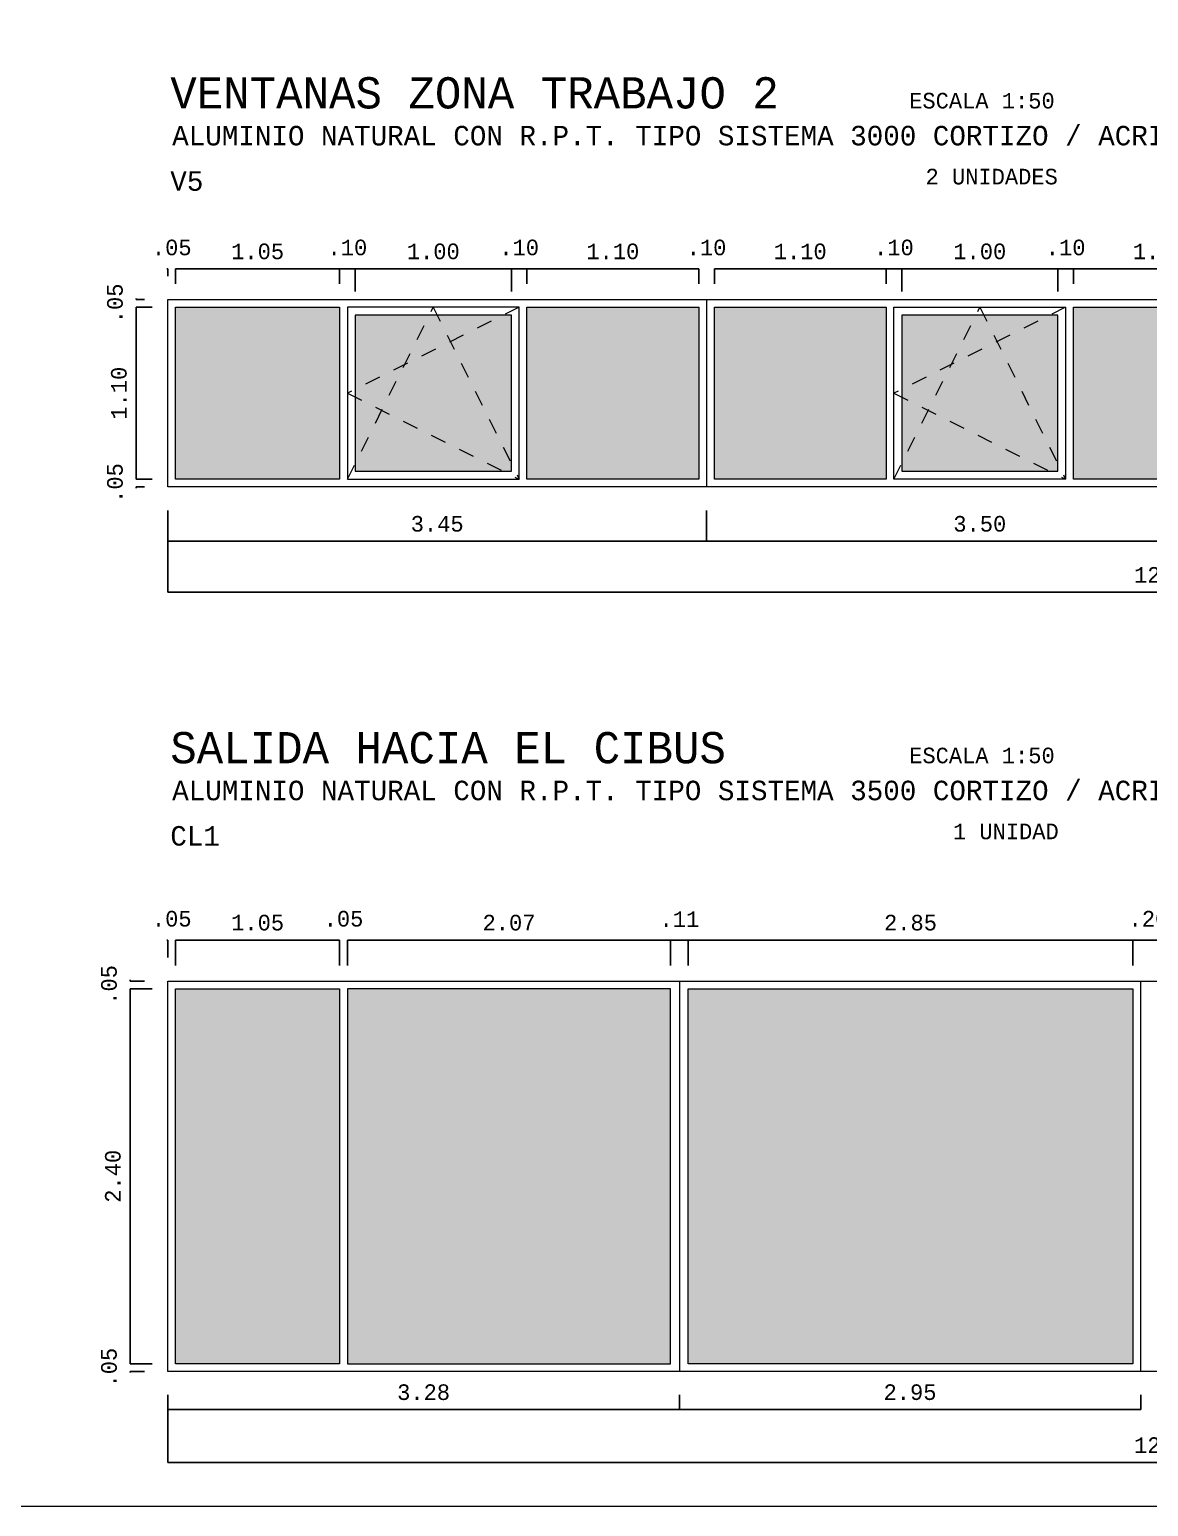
# Model space of a CAD drawing. Header units: millimetres. Extents: x 3472 to 4311, y 0 to 1645.
# Drawn here: x 3826.6 to 3833.77, y 1188.4 to 1197.86 of the extents above; entities that cross this region are included whole.
import ezdxf

# ---------------------------------------------------------------- set-up
doc = ezdxf.new("R2010")
doc.units = ezdxf.units.MM
doc.header["$LTSCALE"] = 0.1
doc.header["$PDMODE"] = 35
doc.linetypes.add('CONTINUA', pattern=[0])
doc.linetypes.add('PUNTOS', pattern=[0.25, 0, -0.25])
doc.layers.get('0').update_dxf_attribs({"lineweight": 9})
doc.layers.get('DEFPOINTS').update_dxf_attribs({"lineweight": 9})
for name, color, linetype, lineweight in [('A_cotas', 7, 'Continuous', 9), ('CARPINTERIAS', 7, 'PUNTOS', 9), ('Leyenda', 7, 'Continuous', 9)]:
    doc.layers.add(name, color=color, linetype=linetype, lineweight=lineweight)
doc.layers.add('COTAS-EXT', color=7, linetype='CONTINUA', lineweight=9, true_color=0x2e2e2e)
doc.styles.add('FUTURA', font='LUCON.TTF')
doc.styles.get("Standard").update_dxf_attribs({"font": 'LUCON.TTF'})
doc.dimstyles.new('ESCALA-100-INT', dxfattribs={"dimtxt": 0.15, "dimasz": 0.012, "dimexe": 0, "dimexo": 0, "dimgap": 0.05, "dimtad": 1, "dimzin": 4, "dimdsep": 46, "dimtxsty": 'Standard', "dimblk1": '1', "dimblk2": '1', "dimsah": 1, "dimcen": 0, "dimse1": 1, "dimse2": 1, "dimclrd": 256, "dimclrt": 7, "dimadec": 0, "dimazin": 0, "dimtfac": 1, "dimtofl": 0, "dimtmove": 2, "dimatfit": 3, "dimldrblk": '1', "dimfxl": 1, "dimtolj": 1, "dimtzin": 0, "dimarcsym": 0})

# ---------------------------------------------------------------- blocks, each defined once
blk = doc.blocks.new('*D292')
at = {"layer": 'COTAS-EXT', "lineweight": -2}
for p, q in [((3827.2842, 1196.131), (3827.2842, 1196.138)), ((3827.3368, 1196.131), (3827.2842, 1196.131)), ((3827.3868, 1196.081), (3827.2842, 1196.081)), ((3827.2842, 1196.081), (3827.2842, 1196.074))]:
    blk.add_line(p, q, dxfattribs=at)
at = {"layer": 'DEFPOINTS', "color": 0}
for p in [(3827.2842, 1196.081), (3827.4868, 1196.131), (3827.5368, 1196.081)]:
    blk.add_point(p, dxfattribs=at)
at = {"layer": 'COTAS-EXT', "color": 250, "insert": (3827.1486, 1196.106), "char_height": 0.1, "attachment_point": 5, "rotation": 90}
blk.add_mtext('\\A1;.05', dxfattribs=at)
blk = doc.blocks.new('1')
at = {"layer": 'A_cotas'}
blk.add_line((0, 0), (0, 0), dxfattribs=at)
at = {"layer": 'A_cotas', "linetype": 'Continuous', "const_width": 2.44}
blk.add_lwpolyline([(0, -6.1), (0, 6.1)], dxfattribs=at)
blk = doc.blocks.new('_NONE')
at = {"color": 0, "linetype": 'ByBlock'}
blk.add_circle((0, 0), 0.25, dxfattribs=at)
blk = doc.blocks.new('*D293')
at = {"layer": 'COTAS-EXT', "lineweight": -2}
for p, q in [((3827.3868, 1196.081), (3827.2842, 1196.081)), ((3827.2842, 1196.081), (3827.2842, 1194.981)), ((3827.3868, 1194.981), (3827.2842, 1194.981))]:
    blk.add_line(p, q, dxfattribs=at)
at = {"layer": 'DEFPOINTS', "color": 0}
for p in [(3827.5368, 1196.081), (3827.2842, 1194.981), (3827.5368, 1194.981)]:
    blk.add_point(p, dxfattribs=at)
at = {"layer": 'COTAS-EXT', "color": 250, "insert": (3827.1736, 1195.531), "char_height": 0.1, "attachment_point": 5, "rotation": 90}
blk.add_mtext('\\A1;1.10', dxfattribs=at)
blk = doc.blocks.new('*D294')
at = {"layer": 'COTAS-EXT', "lineweight": -2}
for p, q in [((3827.2842, 1194.981), (3827.2842, 1194.988)), ((3827.3868, 1194.981), (3827.2842, 1194.981)), ((3827.3368, 1194.931), (3827.2842, 1194.931)), ((3827.2842, 1194.931), (3827.2842, 1194.924))]:
    blk.add_line(p, q, dxfattribs=at)
at = {"layer": 'DEFPOINTS', "color": 0}
for p in [(3827.5368, 1194.981), (3827.2842, 1194.931), (3827.4868, 1194.931)]:
    blk.add_point(p, dxfattribs=at)
at = {"layer": 'COTAS-EXT', "color": 250, "insert": (3827.1486, 1194.956), "char_height": 0.1, "attachment_point": 5, "rotation": 90}
blk.add_mtext('\\A1;.05', dxfattribs=at)
blk = doc.blocks.new('*D63')
at = {"layer": 'COTAS-EXT', "lineweight": -2}
for p, q in [((3827.4868, 1196.3276), (3827.4798, 1196.3276)), ((3827.4868, 1196.281), (3827.4868, 1196.3276)), ((3827.5368, 1196.231), (3827.5368, 1196.3276)), ((3827.5368, 1196.3276), (3827.5438, 1196.3276))]:
    blk.add_line(p, q, dxfattribs=at)
at = {"layer": 'DEFPOINTS', "color": 0}
for p in [(3827.5368, 1196.3276), (3827.4868, 1196.131), (3827.5368, 1196.081)]:
    blk.add_point(p, dxfattribs=at)
at = {"layer": 'COTAS-EXT', "color": 250, "insert": (3827.5118, 1196.4632), "char_height": 0.1, "attachment_point": 5}
blk.add_mtext('\\A1;.05', dxfattribs=at)
blk = doc.blocks.new('*D295')
at = {"layer": 'COTAS-EXT', "lineweight": -2}
for p, q in [((3827.5368, 1196.231), (3827.5368, 1196.3276)), ((3827.5368, 1196.3276), (3828.5868, 1196.3276)), ((3828.5868, 1196.231), (3828.5868, 1196.3276))]:
    blk.add_line(p, q, dxfattribs=at)
at = {"layer": 'DEFPOINTS', "color": 0}
for p in [(3828.5868, 1196.3276), (3827.5368, 1196.081), (3828.5868, 1196.081)]:
    blk.add_point(p, dxfattribs=at)
at = {"layer": 'COTAS-EXT', "color": 250, "insert": (3828.0618, 1196.4382), "char_height": 0.1, "attachment_point": 5}
blk.add_mtext('\\A1;1.05', dxfattribs=at)
blk = doc.blocks.new('*D296')
at = {"layer": 'COTAS-EXT', "lineweight": -2}
for p, q in [((3828.5868, 1196.231), (3828.5868, 1196.3276)), ((3828.5868, 1196.3276), (3828.6868, 1196.3276)), ((3828.6868, 1196.181), (3828.6868, 1196.3276))]:
    blk.add_line(p, q, dxfattribs=at)
at = {"layer": 'DEFPOINTS', "color": 0}
for p in [(3828.6868, 1196.3276), (3828.5868, 1196.081), (3828.6868, 1196.031)]:
    blk.add_point(p, dxfattribs=at)
at = {"layer": 'COTAS-EXT', "color": 250, "insert": (3828.6368, 1196.4632), "char_height": 0.1, "attachment_point": 5}
blk.add_mtext('\\A1;.10', dxfattribs=at)
blk = doc.blocks.new('*D297')
at = {"layer": 'COTAS-EXT', "lineweight": -2}
for p, q in [((3828.6868, 1196.181), (3828.6868, 1196.3276)), ((3828.6868, 1196.3276), (3829.6868, 1196.3276)), ((3829.6868, 1196.181), (3829.6868, 1196.3276))]:
    blk.add_line(p, q, dxfattribs=at)
at = {"layer": 'DEFPOINTS', "color": 0}
for p in [(3829.6868, 1196.3276), (3828.6868, 1196.031), (3829.6868, 1196.031)]:
    blk.add_point(p, dxfattribs=at)
at = {"layer": 'COTAS-EXT', "color": 250, "insert": (3829.1868, 1196.4382), "char_height": 0.1, "attachment_point": 5}
blk.add_mtext('\\A1;1.00', dxfattribs=at)
blk = doc.blocks.new('*D298')
at = {"layer": 'COTAS-EXT', "lineweight": -2}
for p, q in [((3829.6868, 1196.181), (3829.6868, 1196.3276)), ((3829.6868, 1196.3276), (3829.7868, 1196.3276)), ((3829.7868, 1196.231), (3829.7868, 1196.3276))]:
    blk.add_line(p, q, dxfattribs=at)
at = {"layer": 'DEFPOINTS', "color": 0}
for p in [(3829.7868, 1196.3276), (3829.7868, 1196.081), (3829.6868, 1196.031)]:
    blk.add_point(p, dxfattribs=at)
at = {"layer": 'COTAS-EXT', "color": 250, "insert": (3829.7368, 1196.4632), "char_height": 0.1, "attachment_point": 5}
blk.add_mtext('\\A1;.10', dxfattribs=at)
blk = doc.blocks.new('*D299')
at = {"layer": 'COTAS-EXT', "lineweight": -2}
for p, q in [((3829.7868, 1196.231), (3829.7868, 1196.3276)), ((3829.7868, 1196.3276), (3830.8868, 1196.3276)), ((3830.8868, 1196.231), (3830.8868, 1196.3276))]:
    blk.add_line(p, q, dxfattribs=at)
at = {"layer": 'DEFPOINTS', "color": 0}
for p in [(3830.8868, 1196.3276), (3829.7868, 1196.081), (3830.8868, 1196.081)]:
    blk.add_point(p, dxfattribs=at)
at = {"layer": 'COTAS-EXT', "color": 250, "insert": (3830.3368, 1196.4382), "char_height": 0.1, "attachment_point": 5}
blk.add_mtext('\\A1;1.10', dxfattribs=at)
blk = doc.blocks.new('*D300')
at = {"layer": 'COTAS-EXT', "lineweight": -2}
for p, q in [((3830.8868, 1196.3276), (3830.8798, 1196.3276)), ((3830.8868, 1196.231), (3830.8868, 1196.3276)), ((3830.9868, 1196.231), (3830.9868, 1196.3276)), ((3830.9868, 1196.3276), (3830.9938, 1196.3276))]:
    blk.add_line(p, q, dxfattribs=at)
at = {"layer": 'DEFPOINTS', "color": 0}
for p in [(3830.9868, 1196.3276), (3830.8868, 1196.081), (3830.9868, 1196.081)]:
    blk.add_point(p, dxfattribs=at)
at = {"layer": 'COTAS-EXT', "color": 250, "insert": (3830.9368, 1196.4632), "char_height": 0.1, "attachment_point": 5}
blk.add_mtext('\\A1;.10', dxfattribs=at)
blk = doc.blocks.new('*D301')
at = {"layer": 'COTAS-EXT', "lineweight": -2}
for p, q in [((3830.9868, 1196.231), (3830.9868, 1196.3276)), ((3830.9868, 1196.3276), (3832.0868, 1196.3276)), ((3832.0868, 1196.231), (3832.0868, 1196.3276))]:
    blk.add_line(p, q, dxfattribs=at)
at = {"layer": 'DEFPOINTS', "color": 0}
for p in [(3832.0868, 1196.3276), (3830.9868, 1196.081), (3832.0868, 1196.081)]:
    blk.add_point(p, dxfattribs=at)
at = {"layer": 'COTAS-EXT', "color": 250, "insert": (3831.5368, 1196.4382), "char_height": 0.1, "attachment_point": 5}
blk.add_mtext('\\A1;1.10', dxfattribs=at)
blk = doc.blocks.new('*D302')
at = {"layer": 'COTAS-EXT', "lineweight": -2}
for p, q in [((3832.0868, 1196.231), (3832.0868, 1196.3276)), ((3832.0868, 1196.3276), (3832.1868, 1196.3276)), ((3832.1868, 1196.181), (3832.1868, 1196.3276))]:
    blk.add_line(p, q, dxfattribs=at)
at = {"layer": 'DEFPOINTS', "color": 0}
for p in [(3832.1868, 1196.3276), (3832.0868, 1196.081), (3832.1868, 1196.031)]:
    blk.add_point(p, dxfattribs=at)
at = {"layer": 'COTAS-EXT', "color": 250, "insert": (3832.1368, 1196.4632), "char_height": 0.1, "attachment_point": 5}
blk.add_mtext('\\A1;.10', dxfattribs=at)
blk = doc.blocks.new('*D303')
at = {"layer": 'COTAS-EXT', "lineweight": -2}
for p, q in [((3832.1868, 1196.181), (3832.1868, 1196.3276)), ((3832.1868, 1196.3276), (3833.1868, 1196.3276)), ((3833.1868, 1196.181), (3833.1868, 1196.3276))]:
    blk.add_line(p, q, dxfattribs=at)
at = {"layer": 'DEFPOINTS', "color": 0}
for p in [(3833.1868, 1196.3276), (3832.1868, 1196.031), (3833.1868, 1196.031)]:
    blk.add_point(p, dxfattribs=at)
at = {"layer": 'COTAS-EXT', "color": 250, "insert": (3832.6868, 1196.4382), "char_height": 0.1, "attachment_point": 5}
blk.add_mtext('\\A1;1.00', dxfattribs=at)
blk = doc.blocks.new('*D304')
at = {"layer": 'COTAS-EXT', "lineweight": -2}
for p, q in [((3833.1868, 1196.181), (3833.1868, 1196.3276)), ((3833.1868, 1196.3276), (3833.2868, 1196.3276)), ((3833.2868, 1196.231), (3833.2868, 1196.3276))]:
    blk.add_line(p, q, dxfattribs=at)
at = {"layer": 'DEFPOINTS', "color": 0}
for p in [(3833.2868, 1196.3276), (3833.2868, 1196.081), (3833.1868, 1196.031)]:
    blk.add_point(p, dxfattribs=at)
at = {"layer": 'COTAS-EXT', "color": 250, "insert": (3833.2368, 1196.4632), "char_height": 0.1, "attachment_point": 5}
blk.add_mtext('\\A1;.10', dxfattribs=at)
blk = doc.blocks.new('*D305')
at = {"layer": 'COTAS-EXT', "lineweight": -2}
for p, q in [((3833.2868, 1196.231), (3833.2868, 1196.3276)), ((3833.2868, 1196.3276), (3834.3868, 1196.3276)), ((3834.3868, 1196.231), (3834.3868, 1196.3276))]:
    blk.add_line(p, q, dxfattribs=at)
at = {"layer": 'DEFPOINTS', "color": 0}
for p in [(3834.3868, 1196.3276), (3833.2868, 1196.081), (3834.3868, 1196.081)]:
    blk.add_point(p, dxfattribs=at)
at = {"layer": 'COTAS-EXT', "color": 250, "insert": (3833.8368, 1196.4382), "char_height": 0.1, "attachment_point": 5}
blk.add_mtext('\\A1;1.10', dxfattribs=at)
blk = doc.blocks.new('*D319')
at = {"layer": 'COTAS-EXT', "lineweight": -2}
for p, q in [((3827.4868, 1194.781), (3827.4868, 1194.5838)), ((3830.9368, 1194.781), (3830.9368, 1194.5838)), ((3827.4868, 1194.5838), (3830.9368, 1194.5838))]:
    blk.add_line(p, q, dxfattribs=at)
at = {"layer": 'DEFPOINTS', "color": 0}
for p in [(3827.4868, 1194.931), (3830.9368, 1194.931), (3830.9368, 1194.5838)]:
    blk.add_point(p, dxfattribs=at)
at = {"layer": 'COTAS-EXT', "color": 250, "insert": (3829.2118, 1194.6943), "char_height": 0.1, "attachment_point": 5}
blk.add_mtext('\\A1;3.45', dxfattribs=at)
blk = doc.blocks.new('*D320')
at = {"layer": 'COTAS-EXT', "lineweight": -2}
for p, q in [((3830.9368, 1194.781), (3830.9368, 1194.5838)), ((3834.4368, 1194.781), (3834.4368, 1194.5838)), ((3830.9368, 1194.5838), (3834.4368, 1194.5838))]:
    blk.add_line(p, q, dxfattribs=at)
at = {"layer": 'DEFPOINTS', "color": 0}
for p in [(3830.9368, 1194.931), (3834.4368, 1194.931), (3834.4368, 1194.5838)]:
    blk.add_point(p, dxfattribs=at)
at = {"layer": 'COTAS-EXT', "color": 250, "insert": (3832.6868, 1194.6943), "char_height": 0.1, "attachment_point": 5}
blk.add_mtext('\\A1;3.50', dxfattribs=at)
blk = doc.blocks.new('*D64')
at = {"layer": 'COTAS-EXT', "lineweight": -2}
for p, q in [((3827.4868, 1194.7567), (3827.4868, 1194.2567)), ((3840.2868, 1194.7567), (3840.2868, 1194.2567)), ((3827.4868, 1194.2567), (3840.2868, 1194.2567))]:
    blk.add_line(p, q, dxfattribs=at)
at = {"layer": 'DEFPOINTS', "color": 0}
for p in [(3827.4868, 1194.931), (3840.2868, 1194.931), (3840.2868, 1194.2567)]:
    blk.add_point(p, dxfattribs=at)
at = {"layer": 'COTAS-EXT', "color": 250, "insert": (3833.8868, 1194.3673), "char_height": 0.1, "attachment_point": 5}
blk.add_mtext('\\A1;12.80', dxfattribs=at)
blk = doc.blocks.new('*D323')
at = {"layer": 'COTAS-EXT', "lineweight": -2}
for p, q in [((3827.4868, 1192.0306), (3827.4798, 1192.0306)), ((3827.4868, 1191.9182), (3827.4868, 1192.0306)), ((3827.5368, 1191.8682), (3827.5368, 1192.0306)), ((3827.5368, 1192.0306), (3827.5438, 1192.0306))]:
    blk.add_line(p, q, dxfattribs=at)
at = {"layer": 'DEFPOINTS', "color": 0}
for p in [(3827.5368, 1192.0306), (3827.4868, 1191.7682), (3827.5368, 1191.7182)]:
    blk.add_point(p, dxfattribs=at)
at = {"layer": 'COTAS-EXT', "color": 250, "insert": (3827.5118, 1192.1662), "char_height": 0.1, "attachment_point": 5}
blk.add_mtext('\\A1;.05', dxfattribs=at)
blk = doc.blocks.new('*D324')
at = {"layer": 'COTAS-EXT', "lineweight": -2}
for p, q in [((3827.5368, 1191.8682), (3827.5368, 1192.0306)), ((3827.5368, 1192.0306), (3828.5868, 1192.0306)), ((3828.5868, 1191.8682), (3828.5868, 1192.0306))]:
    blk.add_line(p, q, dxfattribs=at)
at = {"layer": 'DEFPOINTS', "color": 0}
for p in [(3828.5868, 1192.0306), (3827.5368, 1191.7182), (3828.5868, 1191.7182)]:
    blk.add_point(p, dxfattribs=at)
at = {"layer": 'COTAS-EXT', "color": 250, "insert": (3828.0618, 1192.1412), "char_height": 0.1, "attachment_point": 5}
blk.add_mtext('\\A1;1.05', dxfattribs=at)
blk = doc.blocks.new('*D325')
at = {"layer": 'COTAS-EXT', "lineweight": -2}
for p, q in [((3828.5868, 1192.0306), (3828.5798, 1192.0306)), ((3828.5868, 1191.8682), (3828.5868, 1192.0306)), ((3828.6368, 1191.8682), (3828.6368, 1192.0306)), ((3828.6368, 1192.0306), (3828.6438, 1192.0306))]:
    blk.add_line(p, q, dxfattribs=at)
at = {"layer": 'DEFPOINTS', "color": 0}
for p in [(3828.6368, 1192.0306), (3828.5868, 1191.7182), (3828.6368, 1191.7182)]:
    blk.add_point(p, dxfattribs=at)
at = {"layer": 'COTAS-EXT', "color": 250, "insert": (3828.6118, 1192.1662), "char_height": 0.1, "attachment_point": 5}
blk.add_mtext('\\A1;.05', dxfattribs=at)
blk = doc.blocks.new('*D326')
at = {"layer": 'COTAS-EXT', "lineweight": -2}
for p, q in [((3828.6368, 1191.8682), (3828.6368, 1192.0306)), ((3828.6368, 1192.0306), (3830.7068, 1192.0306)), ((3830.7068, 1191.8682), (3830.7068, 1192.0306))]:
    blk.add_line(p, q, dxfattribs=at)
at = {"layer": 'DEFPOINTS', "color": 0}
for p in [(3830.7068, 1192.0306), (3828.6368, 1191.7182), (3830.7068, 1191.7182)]:
    blk.add_point(p, dxfattribs=at)
at = {"layer": 'COTAS-EXT', "color": 250, "insert": (3829.6718, 1192.1412), "char_height": 0.1, "attachment_point": 5}
blk.add_mtext('\\A1;2.07', dxfattribs=at)
blk = doc.blocks.new('*D327')
at = {"layer": 'COTAS-EXT', "lineweight": -2}
for p, q in [((3830.7068, 1191.8682), (3830.7068, 1192.0306)), ((3830.7068, 1192.0306), (3830.8194, 1192.0306)), ((3830.8194, 1191.8682), (3830.8194, 1192.0306))]:
    blk.add_line(p, q, dxfattribs=at)
at = {"layer": 'DEFPOINTS', "color": 0}
for p in [(3830.8194, 1192.0306), (3830.7068, 1191.7182), (3830.8194, 1191.7182)]:
    blk.add_point(p, dxfattribs=at)
at = {"layer": 'COTAS-EXT', "color": 250, "insert": (3830.7631, 1192.1647), "char_height": 0.1, "attachment_point": 5}
blk.add_mtext('\\A1;.11', dxfattribs=at)
blk = doc.blocks.new('*D328')
at = {"layer": 'COTAS-EXT', "lineweight": -2}
for p, q in [((3830.8194, 1191.8682), (3830.8194, 1192.0306)), ((3830.8194, 1192.0306), (3833.6671, 1192.0306)), ((3833.6671, 1191.8682), (3833.6671, 1192.0306))]:
    blk.add_line(p, q, dxfattribs=at)
at = {"layer": 'DEFPOINTS', "color": 0}
for p in [(3833.6671, 1192.0306), (3830.8194, 1191.7182), (3833.6671, 1191.7182)]:
    blk.add_point(p, dxfattribs=at)
at = {"layer": 'COTAS-EXT', "color": 250, "insert": (3832.2432, 1192.1412), "char_height": 0.1, "attachment_point": 5}
blk.add_mtext('\\A1;2.85', dxfattribs=at)
blk = doc.blocks.new('*D329')
at = {"layer": 'COTAS-EXT', "lineweight": -2}
for p, q in [((3833.6671, 1191.8682), (3833.6671, 1192.0306)), ((3833.6671, 1192.0306), (3833.8672, 1192.0306)), ((3833.8672, 1191.8682), (3833.8672, 1192.0306))]:
    blk.add_line(p, q, dxfattribs=at)
at = {"layer": 'DEFPOINTS', "color": 0}
for p in [(3833.8672, 1192.0306), (3833.6671, 1191.7182), (3833.8672, 1191.7182)]:
    blk.add_point(p, dxfattribs=at)
at = {"layer": 'COTAS-EXT', "color": 250, "insert": (3833.7672, 1192.1662), "char_height": 0.1, "attachment_point": 5}
blk.add_mtext('\\A1;.20', dxfattribs=at)
blk = doc.blocks.new('*D65')
at = {"layer": 'COTAS-EXT', "lineweight": -2}
for p, q in [((3827.2458, 1191.7682), (3827.2458, 1191.7752)), ((3827.3368, 1191.7682), (3827.2458, 1191.7682)), ((3827.3868, 1191.7182), (3827.2458, 1191.7182)), ((3827.2458, 1191.7182), (3827.2458, 1191.7112))]:
    blk.add_line(p, q, dxfattribs=at)
at = {"layer": 'DEFPOINTS', "color": 0}
for p in [(3827.4868, 1191.7682), (3827.2458, 1191.7182), (3827.5368, 1191.7182)]:
    blk.add_point(p, dxfattribs=at)
at = {"layer": 'COTAS-EXT', "color": 250, "insert": (3827.1102, 1191.7432), "char_height": 0.1, "attachment_point": 5, "rotation": 90}
blk.add_mtext('\\A1;.05', dxfattribs=at)
blk = doc.blocks.new('*D342')
at = {"layer": 'COTAS-EXT', "lineweight": -2}
for p, q in [((3827.3868, 1191.7182), (3827.2458, 1191.7182)), ((3827.2458, 1191.7182), (3827.2458, 1189.3182)), ((3827.3868, 1189.3182), (3827.2458, 1189.3182))]:
    blk.add_line(p, q, dxfattribs=at)
at = {"layer": 'DEFPOINTS', "color": 0}
for p in [(3827.5368, 1191.7182), (3827.2458, 1189.3182), (3827.5368, 1189.3182)]:
    blk.add_point(p, dxfattribs=at)
at = {"layer": 'COTAS-EXT', "color": 250, "insert": (3827.1352, 1190.5182), "char_height": 0.1, "attachment_point": 5, "rotation": 90}
blk.add_mtext('\\A1;2.40', dxfattribs=at)
blk = doc.blocks.new('*D343')
at = {"layer": 'COTAS-EXT', "lineweight": -2}
for p, q in [((3827.2458, 1189.3182), (3827.2458, 1189.3252)), ((3827.3868, 1189.3182), (3827.2458, 1189.3182)), ((3827.3368, 1189.2682), (3827.2458, 1189.2682)), ((3827.2458, 1189.2682), (3827.2458, 1189.2612))]:
    blk.add_line(p, q, dxfattribs=at)
at = {"layer": 'DEFPOINTS', "color": 0}
for p in [(3827.2458, 1189.2682), (3827.4868, 1189.2682), (3827.5368, 1189.3182)]:
    blk.add_point(p, dxfattribs=at)
at = {"layer": 'COTAS-EXT', "color": 250, "insert": (3827.1102, 1189.2932), "char_height": 0.1, "attachment_point": 5, "rotation": 90}
blk.add_mtext('\\A1;.05', dxfattribs=at)
blk = doc.blocks.new('*D345')
at = {"layer": 'COTAS-EXT', "lineweight": -2}
for p, q in [((3827.4868, 1189.1182), (3827.4868, 1189.0249)), ((3830.7628, 1189.1182), (3830.7628, 1189.0249)), ((3827.4868, 1189.0249), (3830.7628, 1189.0249))]:
    blk.add_line(p, q, dxfattribs=at)
at = {"layer": 'DEFPOINTS', "color": 0}
for p in [(3827.4868, 1189.2682), (3830.7628, 1189.2682), (3830.7628, 1189.0249)]:
    blk.add_point(p, dxfattribs=at)
at = {"layer": 'COTAS-EXT', "color": 250, "insert": (3829.1248, 1189.1355), "char_height": 0.1, "attachment_point": 5}
blk.add_mtext('\\A1;3.28', dxfattribs=at)
blk = doc.blocks.new('*D346')
at = {"layer": 'COTAS-EXT', "lineweight": -2}
for p, q in [((3830.7628, 1189.1182), (3830.7628, 1189.0249)), ((3833.7172, 1189.1182), (3833.7172, 1189.0249)), ((3830.7628, 1189.0249), (3833.7172, 1189.0249))]:
    blk.add_line(p, q, dxfattribs=at)
at = {"layer": 'DEFPOINTS', "color": 0}
for p in [(3830.7628, 1189.2682), (3833.7172, 1189.2682), (3833.7172, 1189.0249)]:
    blk.add_point(p, dxfattribs=at)
at = {"layer": 'COTAS-EXT', "color": 250, "insert": (3832.24, 1189.1355), "char_height": 0.1, "attachment_point": 5}
blk.add_mtext('\\A1;2.95', dxfattribs=at)
blk = doc.blocks.new('*D374')
at = {"layer": 'COTAS-EXT', "lineweight": -2}
for p, q in [((3827.4868, 1189.1182), (3827.4868, 1188.6859)), ((3840.2868, 1189.1182), (3840.2868, 1188.6859)), ((3827.4868, 1188.6859), (3840.2868, 1188.6859))]:
    blk.add_line(p, q, dxfattribs=at)
at = {"layer": 'DEFPOINTS', "color": 0}
for p in [(3827.4868, 1189.2682), (3840.2868, 1189.2682), (3840.2868, 1188.6859)]:
    blk.add_point(p, dxfattribs=at)
at = {"layer": 'COTAS-EXT', "color": 250, "insert": (3833.8868, 1188.7965), "char_height": 0.1, "attachment_point": 5}
blk.add_mtext('\\A1;12.80', dxfattribs=at)

msp = doc.modelspace()

# ---------------------------------------------------------------- hatches: boundary and pattern name
at = {"layer": 'COTAS-EXT'}
h = msp.add_hatch(dxfattribs=at)
h.set_pattern_fill('DOTS', color=256, scale=0.01, angle=90, style=0)
h.set_pattern_definition([(90, (3827.536754, 1194.981035), (-0.015875, 0.0079375), [0, -0.015875])])
h.paths.add_polyline_path([(3840.1868, 1196.031), (3839.1868, 1196.031), (3839.1868, 1195.031), (3840.1868, 1195.031)])
h.paths.add_polyline_path([(3839.0868, 1196.081), (3837.9868, 1196.081), (3837.9868, 1194.981), (3839.0868, 1194.981)])
h.paths.add_polyline_path([(3837.8868, 1196.081), (3836.7868, 1196.081), (3836.7868, 1194.981), (3837.8868, 1194.981)])
h.paths.add_polyline_path([(3836.6868, 1196.031), (3835.6868, 1196.031), (3835.6868, 1195.031), (3836.6868, 1195.031)])
h.paths.add_polyline_path([(3835.5868, 1196.081), (3834.4868, 1196.081), (3834.4868, 1194.981), (3835.5868, 1194.981)])
h.paths.add_polyline_path([(3834.3868, 1196.081), (3833.2868, 1196.081), (3833.2868, 1194.981), (3834.3868, 1194.981)])
h.paths.add_polyline_path([(3833.1868, 1196.031), (3832.1868, 1196.031), (3832.1868, 1195.031), (3833.1868, 1195.031)])
h.paths.add_polyline_path([(3832.0868, 1196.081), (3830.9868, 1196.081), (3830.9868, 1194.981), (3832.0868, 1194.981)])
h.paths.add_polyline_path([(3830.8868, 1196.081), (3829.7868, 1196.081), (3829.7868, 1194.981), (3830.8868, 1194.981)])
h.paths.add_polyline_path([(3829.6868, 1196.031), (3828.6868, 1196.031), (3828.6868, 1195.031), (3829.6868, 1195.031)])
h.paths.add_polyline_path([(3828.5868, 1196.081), (3827.5368, 1196.081), (3827.5368, 1194.981), (3828.5868, 1194.981)])
h = msp.add_hatch(dxfattribs=at)
h.set_pattern_fill('DOTS', color=256, scale=0.01, angle=90, style=0)
h.set_pattern_definition([(90, (3827.536754, 1189.31817), (-0.015875, 0.0079375), [0, -0.015875])])
h.paths.add_polyline_path([(3840.2368, 1191.7182), (3839.1868, 1191.7182), (3839.1868, 1189.3182), (3840.2368, 1189.3182)])
h.paths.add_polyline_path([(3839.1368, 1191.7182), (3837.4673, 1191.7182), (3837.4673, 1189.3182), (3839.1368, 1189.3182)])
h.paths.add_polyline_path([(3837.2673, 1191.7182), (3836.833, 1191.7182), (3836.833, 1189.3182), (3837.2673, 1189.3182)])
h.paths.add_polyline_path([(3836.733, 1191.6682), (3836.008, 1191.6682), (3836.008, 1189.3182), (3836.733, 1189.3182)])
h.paths.add_polyline_path([(3835.908, 1191.6682), (3835.183, 1191.6682), (3835.183, 1189.3182), (3835.908, 1189.3182)])
h.paths.add_polyline_path([(3835.083, 1191.7182), (3833.8672, 1191.7182), (3833.8672, 1189.3182), (3835.083, 1189.3182)])
h.paths.add_polyline_path([(3833.6671, 1191.7182), (3830.8194, 1191.7182), (3830.8194, 1189.3182), (3833.6671, 1189.3182)])
h.paths.add_polyline_path([(3830.7068, 1191.7182), (3828.6368, 1191.7182), (3828.6368, 1189.3182), (3830.7068, 1189.3182)])
h.paths.add_polyline_path([(3828.5868, 1191.7182), (3827.5368, 1191.7182), (3827.5368, 1189.3182), (3828.5868, 1189.3182)])

# ---------------------------------------------------------------- linework, layer by layer
for p, q in [((3830.9368, 1196.131), (3830.9368, 1194.931)), ((3830.7628, 1191.7682), (3830.7628, 1189.2682)), ((3833.7172, 1189.2682), (3833.7172, 1191.7682, 0))]:
    msp.add_line(p, q)
at = {"elevation": 0}
for points in [[(3827.4868, 1196.131), (3840.2868, 1196.131), (3840.2868, 1194.931), (3827.4868, 1194.931)], [(3827.5368, 1196.081), (3828.5868, 1196.081), (3828.5868, 1194.981), (3827.5368, 1194.981)], [(3829.7368, 1196.081), (3828.6368, 1196.081), (3828.6368, 1194.981), (3829.7368, 1194.981)], [(3829.7868, 1196.081), (3830.8868, 1196.081), (3830.8868, 1194.981), (3829.7868, 1194.981)], [(3830.9868, 1196.081), (3832.0868, 1196.081), (3832.0868, 1194.981), (3830.9868, 1194.981)], [(3832.1368, 1196.081), (3833.2368, 1196.081), (3833.2368, 1194.981), (3832.1368, 1194.981)], [(3833.2868, 1196.081), (3834.3868, 1196.081), (3834.3868, 1194.981), (3833.2868, 1194.981)], [(3829.6868, 1196.031), (3828.6868, 1196.031), (3828.6868, 1195.031), (3829.6868, 1195.031)], [(3833.1868, 1196.031), (3832.1868, 1196.031), (3832.1868, 1195.031), (3833.1868, 1195.031)], [(3827.4868, 1191.7682), (3840.2868, 1191.7682), (3840.2868, 1189.2682), (3827.4868, 1189.2682)], [(3827.5368, 1191.7182), (3828.5868, 1191.7182), (3828.5868, 1189.3182), (3827.5368, 1189.3182)], [(3828.6368, 1189.3182), (3830.7068, 1189.3182), (3830.7068, 1191.7182), (3828.6368, 1191.7182)], [(3830.8194, 1191.7182), (3833.6671, 1191.7182), (3833.6671, 1189.3182), (3830.8194, 1189.3182)]]:
    msp.add_lwpolyline(points, close=True, dxfattribs=at)
at = {"layer": 'CARPINTERIAS', "elevation": 0}
for points in [[(3829.7368, 1196.081), (3828.6368, 1195.531), (3829.7368, 1194.981)], [(3828.6368, 1194.981), (3829.1868, 1196.081), (3829.7368, 1194.981)], [(3833.2368, 1196.081), (3832.1368, 1195.531), (3833.2368, 1194.981)], [(3832.1368, 1194.981), (3832.6868, 1196.081), (3833.2368, 1194.981)]]:
    msp.add_lwpolyline(points, dxfattribs=at)
at = {"layer": 'COTAS-EXT'}
msp.add_lwpolyline([(3803.3658, 1207.3133), (3843.1688, 1207.3133), (3843.1688, 1188.4046), (3803.3658, 1188.4046)], close=True, dxfattribs=at)

# ---------------------------------------------------------------- texts
at = {"layer": 'Leyenda', "style": 'FUTURA'}
for s, height, p in [('VENTANAS ZONA TRABAJO 2 ', 0.2, (3827.5025, 1197.3537)), ('ALUMINIO NATURAL CON R.P.T. TIPO SISTEMA 3000 CORTIZO / ACRISTALAMIENTO CLIMALIT PLANISTAR 4/16/4MM', 0.125, (3827.5145, 1197.1173)), ('SALIDA HACIA EL CIBUS', 0.2, (3827.5025, 1193.1619)), ('ALUMINIO NATURAL CON R.P.T. TIPO SISTEMA 3500 CORTIZO / ACRISTALAMIENTO CLIMALIT STADIP 5+5/12/6+6MM', 0.125, (3827.5145, 1192.9254))]:
    msp.add_text(s, height=height, rotation=360, dxfattribs=at).set_placement(p)
for s, height, p in [('ESCALA 1:50', 0.1, (3832.2347, 1197.3537)), ('V5', 0.125, (3827.5025, 1196.8268)), ('2 UNIDADES', 0.1, (3832.3394, 1196.8676)), ('ESCALA 1:50', 0.1, (3832.2347, 1193.1619)), ('1 UNIDAD', 0.1, (3832.5147, 1192.6758)), ('CL1', 0.125, (3827.5025, 1192.635))]:
    msp.add_text(s, height=height, dxfattribs=at).set_placement(p)

# ---------------------------------------------------------------- dimensions: what is measured, and where the dimension line sits
at = {"layer": 'COTAS-EXT'}
for base, p1, p2, picture, middle in [((3827.5368, 1196.3276), (3827.4868, 1196.131), (3827.5368, 1196.081), '*D63', (3827.5118, 1196.4632)), ((3828.5868, 1196.3276), (3827.5368, 1196.081), (3828.5868, 1196.081), '*D295', (3828.0618, 1196.4382)), ((3828.6868, 1196.3276), (3828.5868, 1196.081), (3828.6868, 1196.031), '*D296', (3828.6368, 1196.4632)), ((3829.6868, 1196.3276), (3828.6868, 1196.031), (3829.6868, 1196.031), '*D297', (3829.1868, 1196.4382)), ((3829.7868, 1196.3276), (3829.6868, 1196.031), (3829.7868, 1196.081), '*D298', (3829.7368, 1196.4632)), ((3830.8868, 1196.3276), (3829.7868, 1196.081), (3830.8868, 1196.081), '*D299', (3830.3368, 1196.4382)), ((3830.9868, 1196.3276), (3830.8868, 1196.081), (3830.9868, 1196.081), '*D300', (3830.9368, 1196.4632)), ((3832.0868, 1196.3276), (3830.9868, 1196.081), (3832.0868, 1196.081), '*D301', (3831.5368, 1196.4382)), ((3832.1868, 1196.3276), (3832.0868, 1196.081), (3832.1868, 1196.031), '*D302', (3832.1368, 1196.4632)), ((3833.1868, 1196.3276), (3832.1868, 1196.031), (3833.1868, 1196.031), '*D303', (3832.6868, 1196.4382)), ((3833.2868, 1196.3276), (3833.1868, 1196.031), (3833.2868, 1196.081), '*D304', (3833.2368, 1196.4632)), ((3834.3868, 1196.3276), (3833.2868, 1196.081), (3834.3868, 1196.081), '*D305', (3833.8368, 1196.4382)), ((3830.9368, 1194.5838), (3827.4868, 1194.931), (3830.9368, 1194.931), '*D319', (3829.2118, 1194.6943)), ((3840.2868, 1194.2567), (3827.4868, 1194.931), (3840.2868, 1194.931), '*D64', (3833.8868, 1194.3673)), ((3834.4368, 1194.5838), (3830.9368, 1194.931), (3834.4368, 1194.931), '*D320', (3832.6868, 1194.6943)), ((3827.5368, 1192.0306), (3827.4868, 1191.7682), (3827.5368, 1191.7182), '*D323', (3827.5118, 1192.1662)), ((3828.5868, 1192.0306), (3827.5368, 1191.7182), (3828.5868, 1191.7182), '*D324', (3828.0618, 1192.1412)), ((3828.6368, 1192.0306), (3828.5868, 1191.7182), (3828.6368, 1191.7182), '*D325', (3828.6118, 1192.1662)), ((3830.7068, 1192.0306), (3828.6368, 1191.7182), (3830.7068, 1191.7182), '*D326', (3829.6718, 1192.1412)), ((3830.8194, 1192.0306), (3830.7068, 1191.7182), (3830.8194, 1191.7182), '*D327', (3830.7631, 1192.1647)), ((3833.6671, 1192.0306), (3830.8194, 1191.7182), (3833.6671, 1191.7182), '*D328', (3832.2432, 1192.1412)), ((3833.8672, 1192.0306), (3833.6671, 1191.7182), (3833.8672, 1191.7182), '*D329', (3833.7672, 1192.1662)), ((3830.7628, 1189.0249), (3827.4868, 1189.2682), (3830.7628, 1189.2682), '*D345', (3829.1248, 1189.1355)), ((3840.2868, 1188.6859), (3827.4868, 1189.2682), (3840.2868, 1189.2682), '*D374', (3833.8868, 1188.7965)), ((3833.7172, 1189.0249), (3830.7628, 1189.2682), (3833.7172, 1189.2682), '*D346', (3832.24, 1189.1355))]:
    dim = msp.add_linear_dim(base=base, p1=p1, p2=p2, dimstyle='ESCALA-100-INT', override={"dimtxt": 0.1, "dimasz": 0.007, "dimexo": 0.15, "dimblk": 'NONE', "dimsah": 0, "dimse1": 0, "dimse2": 0, "dimclre": 256, "dimclrt": 250, "dimfxl": 0.5, "dimfxlon": 1}, dxfattribs=at)
    dim.commit()
    dim.dimension.update_dxf_attribs({"geometry": picture, "text_midpoint": middle})
for base, p1, p2, picture, middle in [((3827.2842, 1196.081), (3827.4868, 1196.131), (3827.5368, 1196.081), '*D292', (3827.1486, 1196.106)), ((3827.2842, 1194.981), (3827.5368, 1196.081), (3827.5368, 1194.981), '*D293', (3827.1736, 1195.531)), ((3827.2842, 1194.931), (3827.5368, 1194.981), (3827.4868, 1194.931), '*D294', (3827.1486, 1194.956)), ((3827.2458, 1191.7182), (3827.4868, 1191.7682), (3827.5368, 1191.7182), '*D65', (3827.1102, 1191.7432)), ((3827.2458, 1189.3182), (3827.5368, 1191.7182), (3827.5368, 1189.3182), '*D342', (3827.1352, 1190.5182)), ((3827.2458, 1189.2682), (3827.5368, 1189.3182), (3827.4868, 1189.2682), '*D343', (3827.1102, 1189.2932))]:
    dim = msp.add_linear_dim(base=base, p1=p1, p2=p2, angle=90, dimstyle='ESCALA-100-INT', override={"dimtxt": 0.1, "dimasz": 0.007, "dimexo": 0.15, "dimblk": 'NONE', "dimsah": 0, "dimse1": 0, "dimse2": 0, "dimclre": 256, "dimclrt": 250, "dimfxl": 0.5, "dimfxlon": 1}, dxfattribs=at)
    dim.commit()
    dim.dimension.update_dxf_attribs({"geometry": picture, "text_midpoint": middle})

doc.saveas('drawing.dxf')
